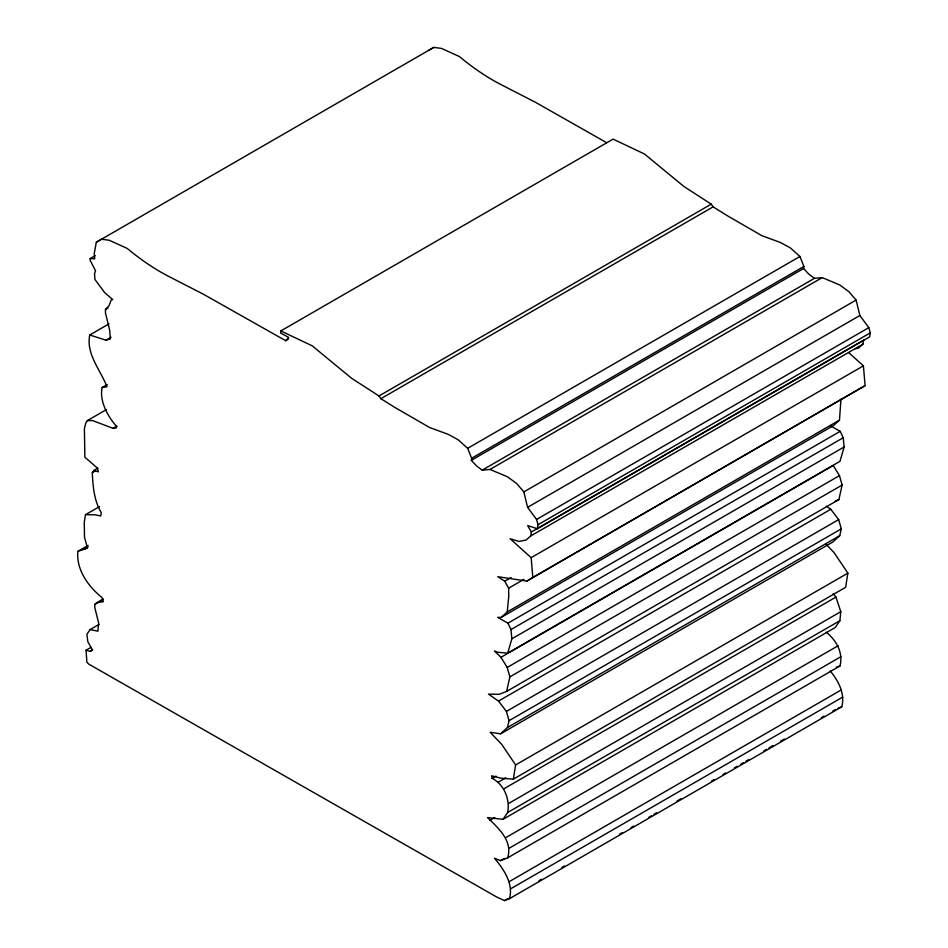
<?xml version="1.0" encoding="UTF-8"?>
<svg xmlns="http://www.w3.org/2000/svg" width="948" height="948" viewBox="0 0 948 948"><rect width="100%" height="100%" fill="white"/><g stroke="black" fill="none" stroke-linecap="round" stroke-linejoin="round"><path stroke-width="1.42" d="M95.286 255.628L90.167 258.579L90.143 260.273L95.558 270.855L94.516 273.699L94.93 279.447L104.79 292.766L112.729 299.568L111.2 300.006L109.079 305.588L105.489 309.486L105.429 312.781L109.601 329.928L110.418 338.969L105.927 340.178L89.752 334.976C85.841 353.912 100.524 370.135 107.005 386.713L102.135 387.519C99.161 400.862 107.811 416.8 116.817 426.659L116.308 427.904L112.93 428.283L92.513 420.545L87.311 420.628L85.877 422.82L84.396 428.721L84.87 457.197L97.383 468.099L98.402 471.867L94.006 470.398L92.3 472.673C92.88 486.336 94.136 500.84 101.306 512.785L100.689 515.996L95.25 514.788L85.474 514.705L84.254 522.395L84.514 537.374L87.536 548.134L77.878 551.333C76.006 569.499 88.354 586.634 101.934 597.465L103.415 601.66L97.028 602.632L94.871 604.326L94.8 607.609L98.651 623.002L97.928 631.19L90.131 629.579L86.908 634.224L87.797 641.595L92.288 649.807L90.19 651.395L86.078 650.233L86.872 662.225L88.887 664.181L496.598 896.962L504.514 900.6L509.526 898.645L841.788 706.817C845.189 693.64 838.494 680.806 830.199 670.983M509.526 898.645C513.555 883.335 503.779 869.423 494.512 858.26L500.449 860.642L507.69 857.81C512.844 840.568 498.423 828.386 487.639 817.626L503.021 819.333L507.618 812.519C510.261 799.52 504.218 784.565 492.166 778.332L491.621 775.76L500.817 778.201L513.366 779.138L515.605 764.953L501.741 744.381L490.14 732.271L500.615 733.811L507.476 727.495L509.052 720.681L506.41 711.427L498.506 701.093L488.481 694.102L499.158 694.339L506.623 691.412L509.87 676.872L507.204 667.451L500.982 657.32L494.382 650.956L497.866 652.26L507.713 653.16L511.873 638.81L510.96 629.567L507.95 623.168L497.593 617.373L501.231 617.385L507.227 611.946L508.744 596.47L508.638 588.198L504.715 581.219L497.819 576.704L526.887 581.088L532.835 577.451L531.141 557.673L510.071 538.701L518.888 541.438L526.093 540.016L530.655 535.999L531.318 531.994L527.704 525.607L537.35 528.735L869.612 336.907L870.288 332.878L868.818 327.641L859.86 315.506L856.103 300.078L848.851 291.629L839.738 284.969L822.236 277.61L814.427 278.333L808.893 274.185L803.584 268.509L803.88 266.447L799.934 256.481L790.419 247.938L780.5 242.522L761.754 235.625L726.915 215.48L713.133 206.854L711.225 204.152L683.887 186.472L644.462 153.991L613.083 139.119L280.821 330.947L280.655 333.044L288.761 337.452L285.692 340.699L203.18 294.105L169.763 276.958A218.147 125.954 60 0 1 127.245 248.447L109.245 240.247L101.519 239.228L96.329 242.214L94.208 253.685L94.717 258.84L90.167 258.579M501.231 617.385L833.493 425.545L839.49 420.118L840.935 399.12M503.021 819.333L835.283 627.505L839.881 620.691L840.793 611.685L835.958 597.086L833.138 593.768M826.277 544.472L834.003 552.554L847.868 573.125L845.628 587.31L513.366 779.138M507.69 857.81L839.952 665.97C843.483 652.828 836.337 640.291 826.253 632.233M822.236 277.61L489.986 469.45L482.165 470.161L476.631 466.013L471.322 460.337L471.618 458.275L467.672 448.309L458.157 439.765L448.238 434.35L429.491 427.453L394.652 407.308L380.871 398.681L378.975 395.98L351.625 378.299L312.2 345.819L280.821 330.947M855.475 348.757L858.355 348.189L862.917 344.171L863.581 340.166L531.318 531.994M537.35 528.735L538.026 524.706L536.556 519.468L527.598 507.334L523.841 491.905L516.589 483.456L507.476 476.797L489.986 469.45M506.623 691.412L838.885 499.584L842.132 485.044L839.466 475.623L833.245 465.492L500.982 657.32M500.615 733.811L832.877 541.983L839.738 535.667L841.314 528.854L838.672 519.599L830.768 509.266L826.312 506.161M831.005 426.185L840.212 431.328L843.222 437.739L844.135 446.97L839.975 461.332L507.713 653.16M848.661 352.561L863.403 365.845L865.097 385.623L526.887 581.088M96.329 242.214L433.781 47.4L441.507 48.419L459.507 56.619A218.147 125.954 60 0 0 502.025 85.13L535.442 102.277L606.507 142.627M105.489 309.486L108.048 308.017M89.752 334.976L108.925 323.908M102.135 387.519L107.254 384.568M87.311 420.628L106.484 409.56M112.93 428.283L116.758 426.067M285.692 340.699L288.239 339.23M94.006 470.398L97.834 468.182M92.3 472.673L94.859 471.192M85.474 514.705L99.528 506.588M77.878 551.333L88.093 545.432M84.313 549.129L88.14 546.913M378.975 395.98L711.225 204.152M380.871 398.681L713.133 206.854M97.028 602.632L103.415 598.946M94.871 604.326L102.538 599.894M90.131 629.579L99.066 624.412M86.078 650.233L91.186 647.283M90.19 651.395L92.738 649.925M467.672 448.309L799.934 256.481M471.618 458.275L803.88 266.447M471.322 460.337L803.584 268.509M482.165 470.161L814.427 278.333M523.841 491.905L856.103 300.078M527.598 507.334L859.86 315.506M536.556 519.468L868.818 327.641M538.026 524.706L870.288 332.878M530.655 535.999L862.917 344.171M531.141 557.673L863.403 365.845M504.715 581.219L511.114 577.533M508.638 588.198L523.971 579.335M532.835 577.451L865.097 385.623M507.227 611.946L839.49 420.118M507.95 623.168L840.212 431.328M510.96 629.567L843.222 437.739M511.873 638.81L844.135 446.97M507.204 667.451L839.466 475.623M509.87 676.872L842.132 485.044M498.506 701.093L830.768 509.266M506.41 711.427L838.672 519.599M509.052 720.681L841.314 528.854M507.476 727.495L839.738 535.667M492.166 778.332L495.994 776.128M515.605 764.953L847.868 573.125M498.056 782.29L505.722 777.858M503.696 788.914L835.958 597.086M508.531 803.513L840.793 611.685M489.689 820.47L494.809 817.52M507.618 812.519L839.881 620.691M505.865 837.57L838.127 645.742M508.649 848.519L840.912 656.691M500.449 860.642L504.277 858.426M509.112 881.699L841.374 689.86M510.486 888.904L842.748 697.076M504.514 900.6L508.341 898.384M539.009 880.68L541.569 879.199M562.01 867.396L564.57 865.927M619.518 834.193L622.078 832.723M631.024 827.557L633.584 826.087M648.918 817.223L651.466 815.754M654.025 814.273L656.585 812.803M677.026 801.001L680.865 798.785M711.533 781.081L714.093 779.6M723.04 774.433L725.587 772.964M734.534 767.797L737.094 766.316M740.921 764.112L743.481 762.63M746.04 761.149L748.588 759.68M763.922 750.828L766.482 749.347M769.041 747.877L772.869 745.661M780.536 741.229L784.375 739.025M821.43 717.624L823.99 716.143M832.937 710.988L835.496 709.507M428.591 50.386L433.781 47.4M105.927 340.178L111.046 337.239M835.152 501.042L838.885 499.584M838.02 708.286L841.788 706.817M836.349 667.143L839.952 665.97"/></g></svg>
